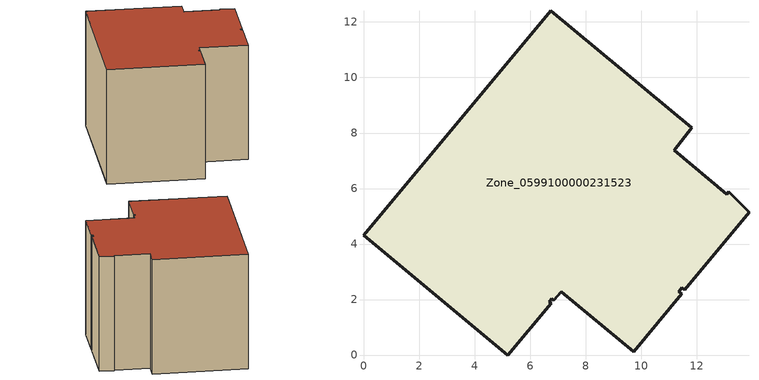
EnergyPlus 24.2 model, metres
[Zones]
Zone_0599100000231523
 floor ground (C_G): 11.46,2.2 9.73,0.12 7.12,2.29 6.85,1.97 6.78,2.03 6.69,1.92 6.76,1.86 5.2,0 0,4.32 6.74,12.4 11.83,8.19 11.2,7.38 13.09,5.8 13.17,5.89 13.89,5.14 11.57,2.35 11.47,2.42 11.36,2.28 z0
 wall outside (C_F): 6.74,12.4 0,4.32 5.2,0 6.76,1.86 6.69,1.92 6.78,2.03 6.85,1.97 7.12,2.29 9.73,0.12 11.46,2.2 11.36,2.28 11.47,2.42 11.57,2.35 13.89,5.14 13.17,5.89 13.09,5.8 11.2,7.38 11.83,8.19 6.74,12.4 z0:8.46
 roof outside (C_R): 9.73,0.12 11.46,2.2 11.36,2.28 11.47,2.42 11.57,2.35 13.89,5.14 13.17,5.89 13.09,5.8 11.2,7.38 11.83,8.19 6.74,12.4 0,4.32 5.2,0 6.76,1.86 6.69,1.92 6.78,2.03 6.85,1.97 7.12,2.29 z8.46
[BUILDING]
Pand.0599100000231523: North Axis=0; Terrain=City; Loads Convergence Tolerance Value=0.04; Temperature Convergence Tolerance Value=0.4; Solar Distribution=FullExterior; Maximum Number of Warmup Days=25; Minimum Number of Warmup Days=1
[Site:Location]
Rotterdam.The.Hague.AP_ZH_NLD Design_Conditions: Latitude=51.96; Longitude=4.45; Time Zone=1; Elevation=-4.5
[SITE:GROUNDTEMPERATURE:BUILDINGSURFACE]
18, 18, 18, 18, 18, 18, 18, 18, 18, 18, 18, 18
[MATERIAL] Thermal Absorptance=0.9; Solar Absorptance=0.7; Visible Absorptance=0.7
Name | Roughness | Thickness | Conductivity | Density | Specific Heat
G.TC.1946-1964 | MediumSmooth | 0.15 | 1 | 540 | 1210
F.TC.1946-1964 | Rough | 0.3 | 0.857143 | 1920 | 840
R.TC.1946-1964 | MediumRough | 0.2 | 0.235294 | 1500 | 1000
[CONSTRUCTION]
C_G: G.TC.1946-1964
C_F: F.TC.1946-1964
C_R: R.TC.1946-1964
[ZONE]
Zone_0599100000231523: Type=1; Multiplier=1; Ceiling Height=Autocalculate; Volume=Autocalculate; Floor Area=autocalculate; Part of Total Floor Area=Yes
[ZONEINFILTRATION:DESIGNFLOWRATE]
Infil_Zone_0599100000231523: Zone or ZoneList or Space or SpaceList=Zone_0599100000231523; Schedule=AlwaysOn; Design Flow Rate Calculation Method=Flow/Area; Flow Rate per Floor Area=0.003; Constant Term Coefficient=1; Temperature Term Coefficient=0; Velocity Term Coefficient=0; Velocity Squared Term Coefficient=0
[HVACTEMPLATE:ZONE:IDEALLOADSAIRSYSTEM]
Zone_0599100000231523: Maximum Heating Supply Air Temperature=50; Minimum Cooling Supply Air Temperature=13; Maximum Heating Supply Air Humidity Ratio=0.0156; Minimum Cooling Supply Air Humidity Ratio=0.0077; Heating Limit=NoLimit; Cooling Limit=NoLimit; Dehumidification Control Type=ConstantSensibleHeatRatio; Cooling Sensible Heat Ratio=0.7; Dehumidification Setpoint=60; Humidification Control Type=None; Humidification Setpoint=30; Outdoor Air Method=None; Outdoor Air Flow Rate per Person=0.00944; Outdoor Air Flow Rate per Zone Floor Area=0; Outdoor Air Flow Rate per Zone=0; Demand Controlled Ventilation Type=None; Outdoor Air Economizer Type=NoEconomizer; Heat Recovery Type=None; Sensible Heat Recovery Effectiveness=0.7; Latent Heat Recovery Effectiveness=0.65
[ZONECONTROL:THERMOSTAT]
ThermostatControl_Zone_0599100000231523: Zone or ZoneList=Zone_0599100000231523; Control Type Schedule=DualSetpointControlType; Control 1=Thermostat_Zone_0599100000231523; Temperature Difference Between Cutout And Setpoint=0
[THERMOSTATSETPOINT:DUALSETPOINT]
Thermostat_Zone_0599100000231523: Heating Setpoint Temperature Schedule=HeatingSetpoint_Zone_0599100000231523; Cooling Setpoint Temperature Schedule=CoolingSetpoint_Zone_0599100000231523
[SCHEDULE:COMPACT]
HeatingSetpoint_Zone_0599100000231523: Through: 12/31, For: AllDays, Until: 24:00, 21
CoolingSetpoint_Zone_0599100000231523: Through: 12/31, For: AllDays, Until: 24:00, 24
DualSetpointControlType: Through: 12/31, For: AllDays, Until: 24:00, 4
AlwaysOn: Through: 12/31, For: AllDays, Until: 24:00, 1
